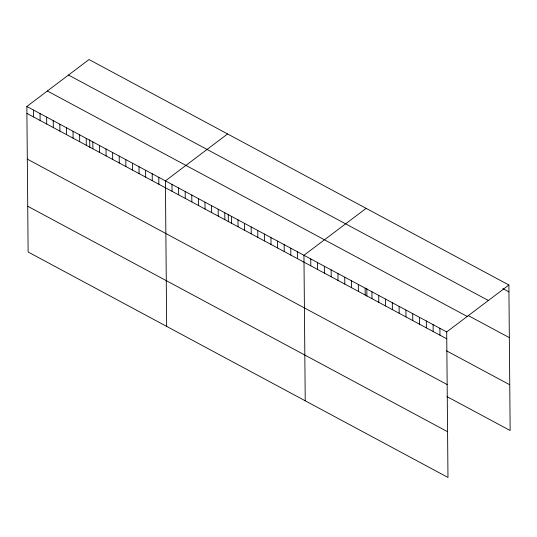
<?xml version="1.0" encoding="UTF-8"?>
<svg xmlns="http://www.w3.org/2000/svg" width="537" height="537" viewBox="0 0 537 537"><rect width="100%" height="100%" fill="white"/><g stroke="black" fill="none" stroke-linecap="round" stroke-linejoin="round"><path stroke-width="0.81" d="M508.881 285.006L446.703 331.933L447.972 477.447L28.119 251.994L26.85 106.48L89.028 59.553L508.881 285.006L510.15 430.52L446.932 396.575M227.581 133.955L165.403 180.882L166.671 326.395M366.133 208.356L303.949 255.276L305.224 400.79M502.82 288.617L508.942 291.906M68.508 75.039L488.361 300.492M468.553 315.749L509.338 337.645M47.37 90.995L467.217 316.447M26.85 106.48L446.703 331.933M26.91 113.381L446.764 338.827M446.536 350.829L509.754 384.774M27.306 159.12L447.16 384.573M27.723 206.248L447.569 431.701M439.904 328.282L439.964 335.182M433.104 324.63L433.164 331.53M426.311 320.978L426.371 327.879M419.511 317.333L419.572 324.227M412.711 313.682L412.772 320.582M405.918 310.03L405.979 316.931M399.119 306.379L399.179 313.279M392.319 302.727L392.379 309.627M385.526 299.082L385.586 305.976M378.726 295.431L378.786 302.331M371.926 291.779L371.987 298.679M366.831 288.671L366.899 296.156M365.133 288.127L365.194 295.028M358.333 284.482L358.394 291.376M351.534 280.831L351.594 287.725M344.741 277.179L344.794 284.08M337.941 273.528L338.001 280.428M331.141 269.876L331.201 276.777M324.341 266.231L324.402 273.125M317.548 262.58L317.609 269.48M310.748 258.928L310.809 265.828M297.357 251.739L297.417 258.633M290.759 248.195L290.819 255.088M284.16 244.65L284.221 251.551M277.562 241.106L277.622 248.007M270.963 237.562L271.024 244.463M264.365 234.025L264.426 240.918M257.767 230.48L257.827 237.374M251.168 226.936L251.229 233.837M244.57 223.392L244.63 230.292M237.978 219.848L238.039 226.748M231.38 216.31L231.44 223.204M228.279 214.276L228.346 221.754M224.781 212.766L224.842 219.667M218.183 209.222L218.244 216.122M211.585 205.678L211.645 212.578M204.986 202.134L205.047 209.034M198.388 198.596L198.448 205.49M191.79 195.052L191.85 201.952M185.191 191.508L185.252 198.408M178.599 187.963L178.653 194.864M172.001 184.426L172.062 191.32M158.804 177.338L158.865 184.238M152.206 173.793L152.266 180.694M145.608 170.249L145.668 177.15M139.009 166.712L139.07 173.605M132.411 163.167L132.471 170.068M125.812 159.623L125.873 166.524M119.214 156.079L119.274 162.98M112.622 152.535L112.683 159.435M106.024 148.997L106.084 155.891M99.426 145.453L99.486 152.354M92.827 141.909L92.888 148.809M89.733 139.875L89.793 147.36M86.229 138.365L86.289 145.265M79.63 134.827L79.691 141.721M73.032 131.283L73.092 138.177M66.434 127.739L66.494 134.639M59.835 124.195L59.896 131.095M53.244 120.65L53.304 127.551M46.645 117.113L46.706 124.007M40.047 113.569L40.107 120.463M33.448 110.025L33.509 116.925"/></g></svg>
